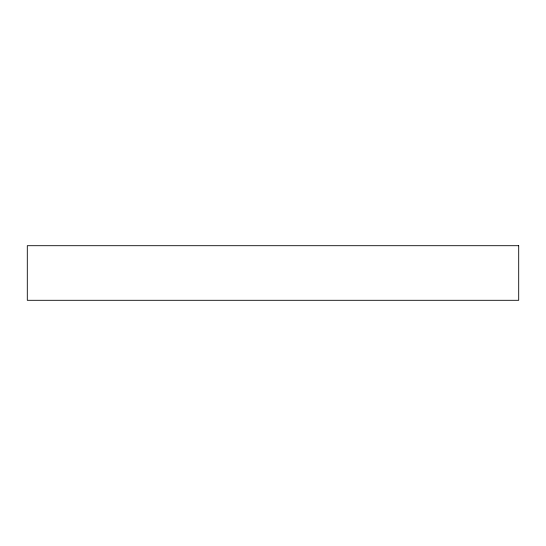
<?xml version="1.0" encoding="UTF-8"?>
<svg xmlns="http://www.w3.org/2000/svg" width="546" height="546" viewBox="0 0 546 546"><rect width="100%" height="100%" fill="white"/><g stroke="black" fill="none" stroke-linecap="round" stroke-linejoin="round"><path stroke-width="0.82" d="M518.7 245.7L27.3 245.7L27.3 300.3L518.7 300.3L518.7 245.7"/></g></svg>
